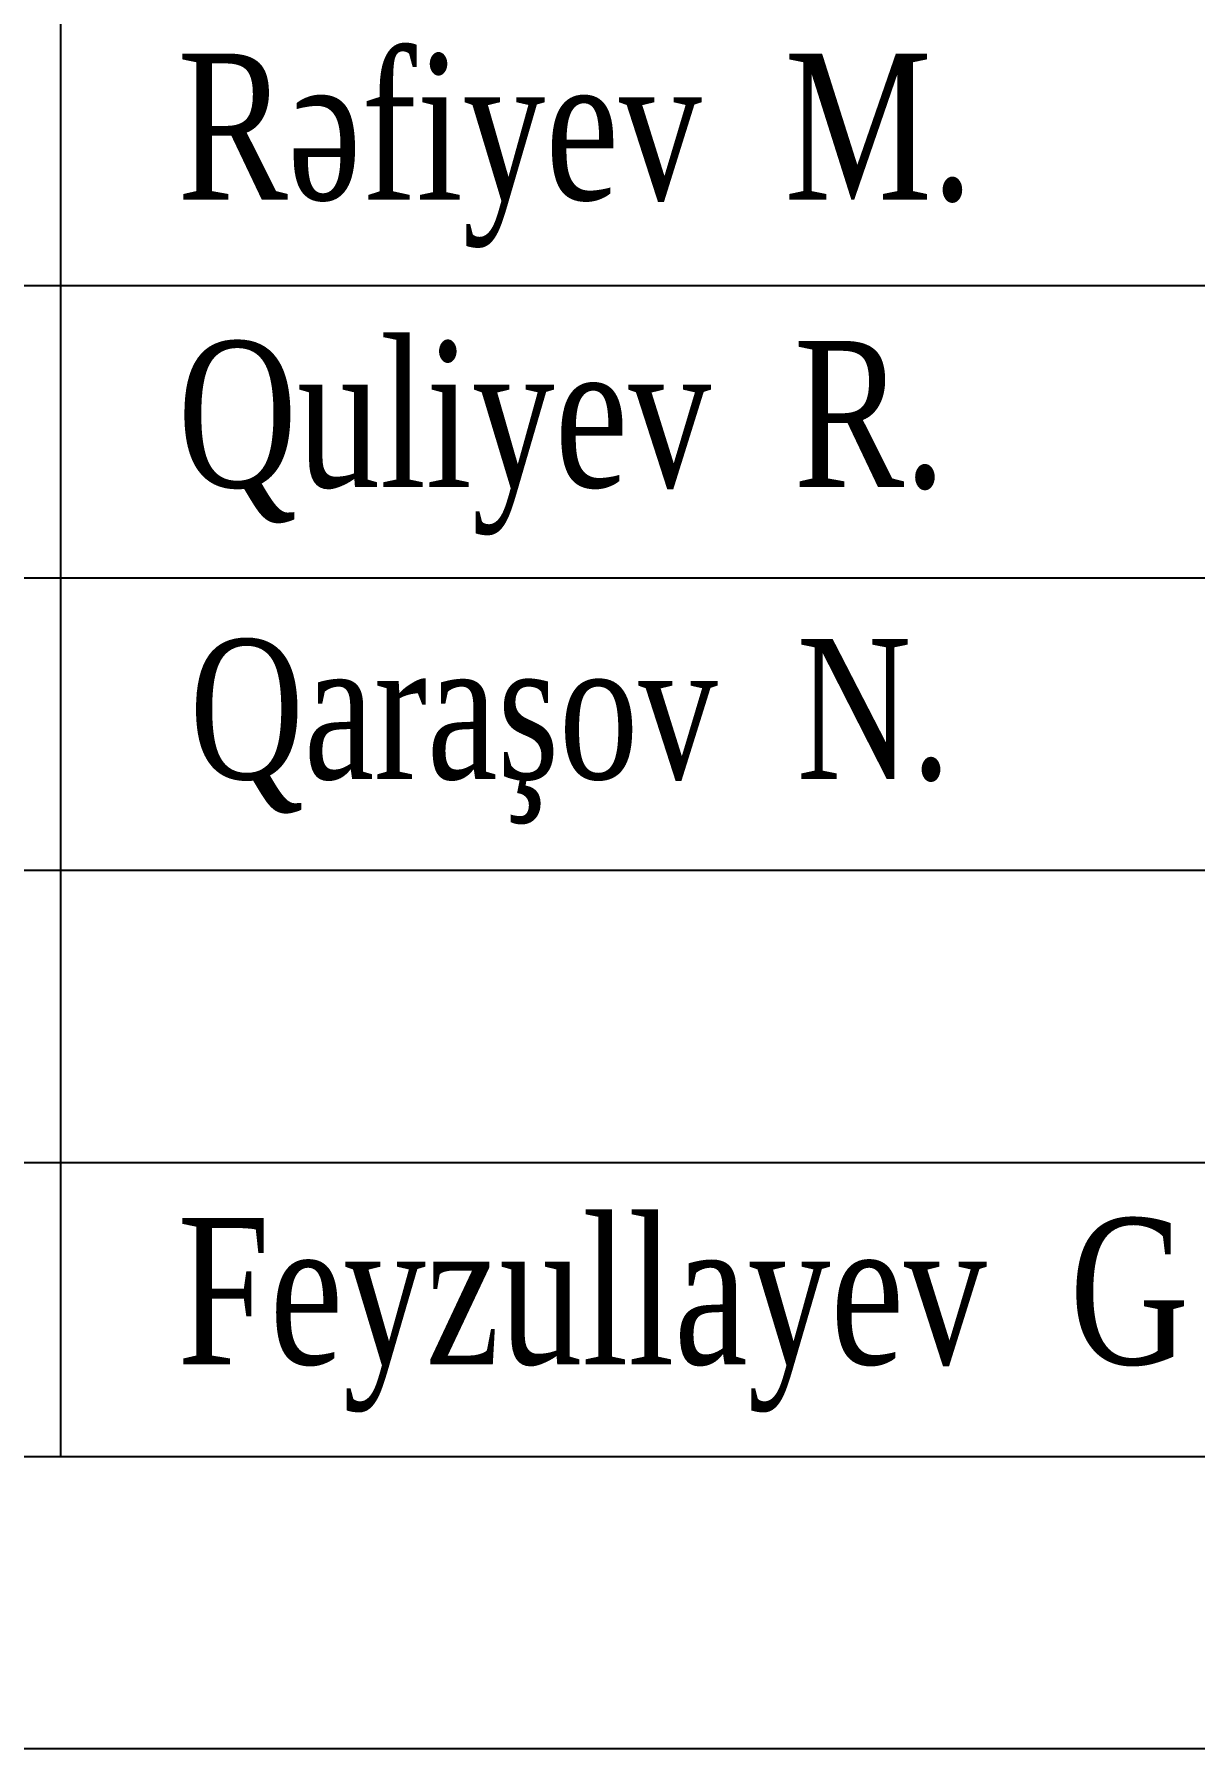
# Model space of a CAD drawing. Header units: millimetres. Extents: x 806395 to 2097197, y -233789 to 193681.
# Drawn here: x 2080145 to 2082130, y -82008 to -79075 of the extents above; entities that cross this region are included whole.
import ezdxf

# ---------------------------------------------------------------- set-up
doc = ezdxf.new("R2010")
doc.units = ezdxf.units.MM
doc.styles.add('400', font='times.ttf', dxfattribs={"width": 0.75, "height": 300})

# ---------------------------------------------------------------- blocks, each defined once
blk = doc.blocks.new('ntnntyht')
at = {"lineweight": 25, "ltscale": 15}
for p, q in [((1985802.3, -50107.4), (1985802.3, -44360.7)), ((1983723.2, -48013.7), (1990506.7, -48013.7)), ((1983723.2, -48536.2), (1990506.7, -48536.2)), ((1983723.2, -49058.6), (1990506.7, -49058.6)), ((1983723.2, -49581), (1990506.7, -49581))]:
    blk.add_line(p, q, dxfattribs=at)
at = {"color": 1, "lineweight": 25, "ltscale": 15}
blk.add_line((1963653.9, -50106.1), (2003044.9, -50106.1), dxfattribs=at)
at = {"color": 1, "lineweight": 25}
blk.add_line((2003567.4, -50628.5), (1961564.2, -50628.5), dxfattribs=at)
at = {"lineweight": 25, "ltscale": 15, "attachment_point": 1, "style": '400'}
for s, insert, char_height, width in [('{\\fTimes New Roman|b0|i0|c238|p18;Rəfiyev  M.}', (1986011.1, -47599.5), 261.211, 7882.484), ('{\\fTimes New Roman|b0|i0|c238|p18;Quliyev  R.}', (1986011.1, -48113), 261.209, 7882.412), ('{\\fTimes New Roman|b0|i0|c238|p18;Qaraşov  N.}', (1986032.4, -48645.7), 249.995, 7544.035), ('{\\fTimes New Roman|b0|i0|c238|p18;Feyzullayev  G}', (1986011.1, -49680.3), 261.209, 7882.412)]:
    blk.add_mtext(s, dxfattribs=dict(at, insert=insert, char_height=char_height, width=width))

msp = doc.modelspace()

# ---------------------------------------------------------------- block references
at = {"color": 3, "xscale": 0.9573202276254527, "yscale": 0.9573202276254527, "zscale": 0.9573202276254527}
msp.add_blockref('ntnntyht', (179141.232, -33540.544), dxfattribs=at)

doc.saveas('drawing.dxf')
